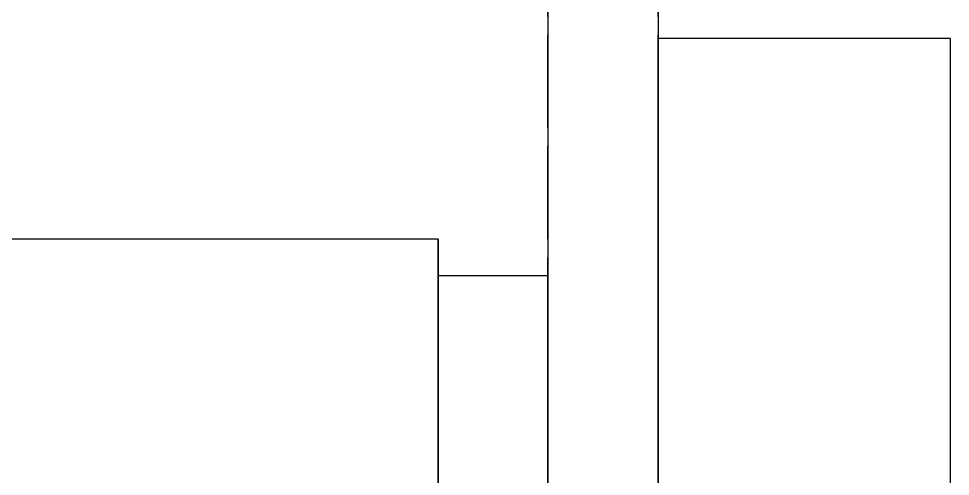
# Model space of a CAD drawing. Header units: millimetres. Extents: x -13 to 234, y -140 to 87.
# Drawn here: x 133.51 to 146.26, y -50.15 to -43.88 of the extents above; entities that cross this region are included whole.
import ezdxf

# ---------------------------------------------------------------- set-up
doc = ezdxf.new("R2010")
doc.units = ezdxf.units.MM
doc.linetypes.add('DASHED', pattern=[1.524, 1.27, -0.254])
doc.layers.add('HIDDEN', color=8, linetype='DASHED')
doc.layers.add('VISIBLE', color=7, linetype='CONTINUOUS')

msp = doc.modelspace()

# ---------------------------------------------------------------- linework, layer by layer
at = {"layer": 'HIDDEN'}
for points in [[(140.75, -117), (140.75, -11.5)], [(142.26, -117), (142.26, -11.5)], [(142.26, -61.65), (142.26, -44.15)], [(146.26, -44.15), (142.26, -44.15)], [(142.26, -61.65), (142.26, -44.15)], [(146.26, -61.65), (146.26, -44.15)], [(139.25, -46.9), (139.25, -47.09048), (139.25, -47.28095), (139.25, -47.47143), (139.25, -47.6619), (139.25, -47.85238), (139.25, -48.04286), (139.25, -48.23333), (139.25, -48.42381), (139.25, -48.61429), (139.25, -48.80476), (139.25, -48.99524), (139.25, -49.18571), (139.25, -49.37619), (139.25, -49.56667), (139.25, -49.75714), (139.25, -49.94762), (139.25, -50.1381), (139.25, -50.32857)], [(139.25, -50.19365), (139.25, -50.10635), (139.25, -50.01905), (139.25, -49.93175), (139.25, -49.84444), (139.25, -49.75714), (139.25, -49.66984), (139.25, -49.58254), (139.25, -49.49524), (139.25, -49.40794), (139.25, -49.32063), (139.25, -49.23333), (139.25, -49.14603), (139.25, -49.05873), (139.25, -48.97143), (139.25, -48.88413), (139.25, -48.79683), (139.25, -48.70952), (139.25, -48.62222), (139.25, -48.53492), (139.25, -48.44762), (139.25, -48.36032), (139.25, -48.27302), (139.25, -48.18571), (139.25, -48.09841), (139.25, -48.01111), (139.25, -47.92381), (139.25, -47.83651), (139.25, -47.74921), (139.25, -47.6619), (139.25, -47.5746), (139.25, -47.4873), (139.25, -47.4)], [(139.25, -47.4), (139.25, -47.5746), (139.25, -47.74921), (139.25, -47.92381), (139.25, -48.09841), (139.25, -48.27302), (139.25, -48.44762), (139.25, -48.62222), (139.25, -48.79683), (139.25, -48.97143), (139.25, -49.14603), (139.25, -49.32063), (139.25, -49.49524), (139.25, -49.66984), (139.25, -49.84444), (139.25, -50.01905), (139.25, -50.19365)], [(140.75, -50.19365), (140.75, -50.10635), (140.75, -50.01905), (140.75, -49.93175), (140.75, -49.84444), (140.75, -49.75714), (140.75, -49.66984), (140.75, -49.58254), (140.75, -49.49524), (140.75, -49.40794), (140.75, -49.32063), (140.75, -49.23333), (140.75, -49.14603), (140.75, -49.05873), (140.75, -48.97143), (140.75, -48.88413), (140.75, -48.79683), (140.75, -48.70952), (140.75, -48.62222), (140.75, -48.53492), (140.75, -48.44762), (140.75, -48.36032), (140.75, -48.27302), (140.75, -48.18571), (140.75, -48.09841), (140.75, -48.01111), (140.75, -47.92381), (140.75, -47.83651), (140.75, -47.74921), (140.75, -47.6619), (140.75, -47.5746), (140.75, -47.4873), (140.75, -47.4)], [(140.75, -47.4), (140.75, -47.5746), (140.75, -47.74921), (140.75, -47.92381), (140.75, -48.09841), (140.75, -48.27302), (140.75, -48.44762), (140.75, -48.62222), (140.75, -48.79683), (140.75, -48.97143), (140.75, -49.14603), (140.75, -49.32063), (140.75, -49.49524), (140.75, -49.66984), (140.75, -49.84444), (140.75, -50.01905), (140.75, -50.19365)]]:
    msp.add_lwpolyline(points, dxfattribs=at)
at = {"layer": 'VISIBLE'}
for points in [[(140.75, -11.5), (140.75, -117)], [(142.26, -11.5), (142.26, -117)], [(146.26, -44.15), (142.26, -44.15)], [(146.26, -61.65), (146.26, -44.15)], [(139.25, -46.9), (120.95, -46.9)], [(139.25, -50.23333), (139.25, -50.1381), (139.25, -50.04286), (139.25, -49.94762), (139.25, -49.85238), (139.25, -49.75714), (139.25, -49.6619), (139.25, -49.56667), (139.25, -49.47143), (139.25, -49.37619), (139.25, -49.28095), (139.25, -49.18571), (139.25, -49.09048), (139.25, -48.99524), (139.25, -48.9), (139.25, -48.80476), (139.25, -48.70952), (139.25, -48.61429), (139.25, -48.51905), (139.25, -48.42381), (139.25, -48.32857), (139.25, -48.23333), (139.25, -48.1381), (139.25, -48.04286), (139.25, -47.94762), (139.25, -47.85238), (139.25, -47.75714), (139.25, -47.6619), (139.25, -47.56667), (139.25, -47.47143), (139.25, -47.37619), (139.25, -47.28095), (139.25, -47.18571), (139.25, -47.09048), (139.25, -46.99524), (139.25, -46.9)], [(140.75, -47.4), (139.25, -47.4)]]:
    msp.add_lwpolyline(points, dxfattribs=at)

doc.saveas('drawing.dxf')
